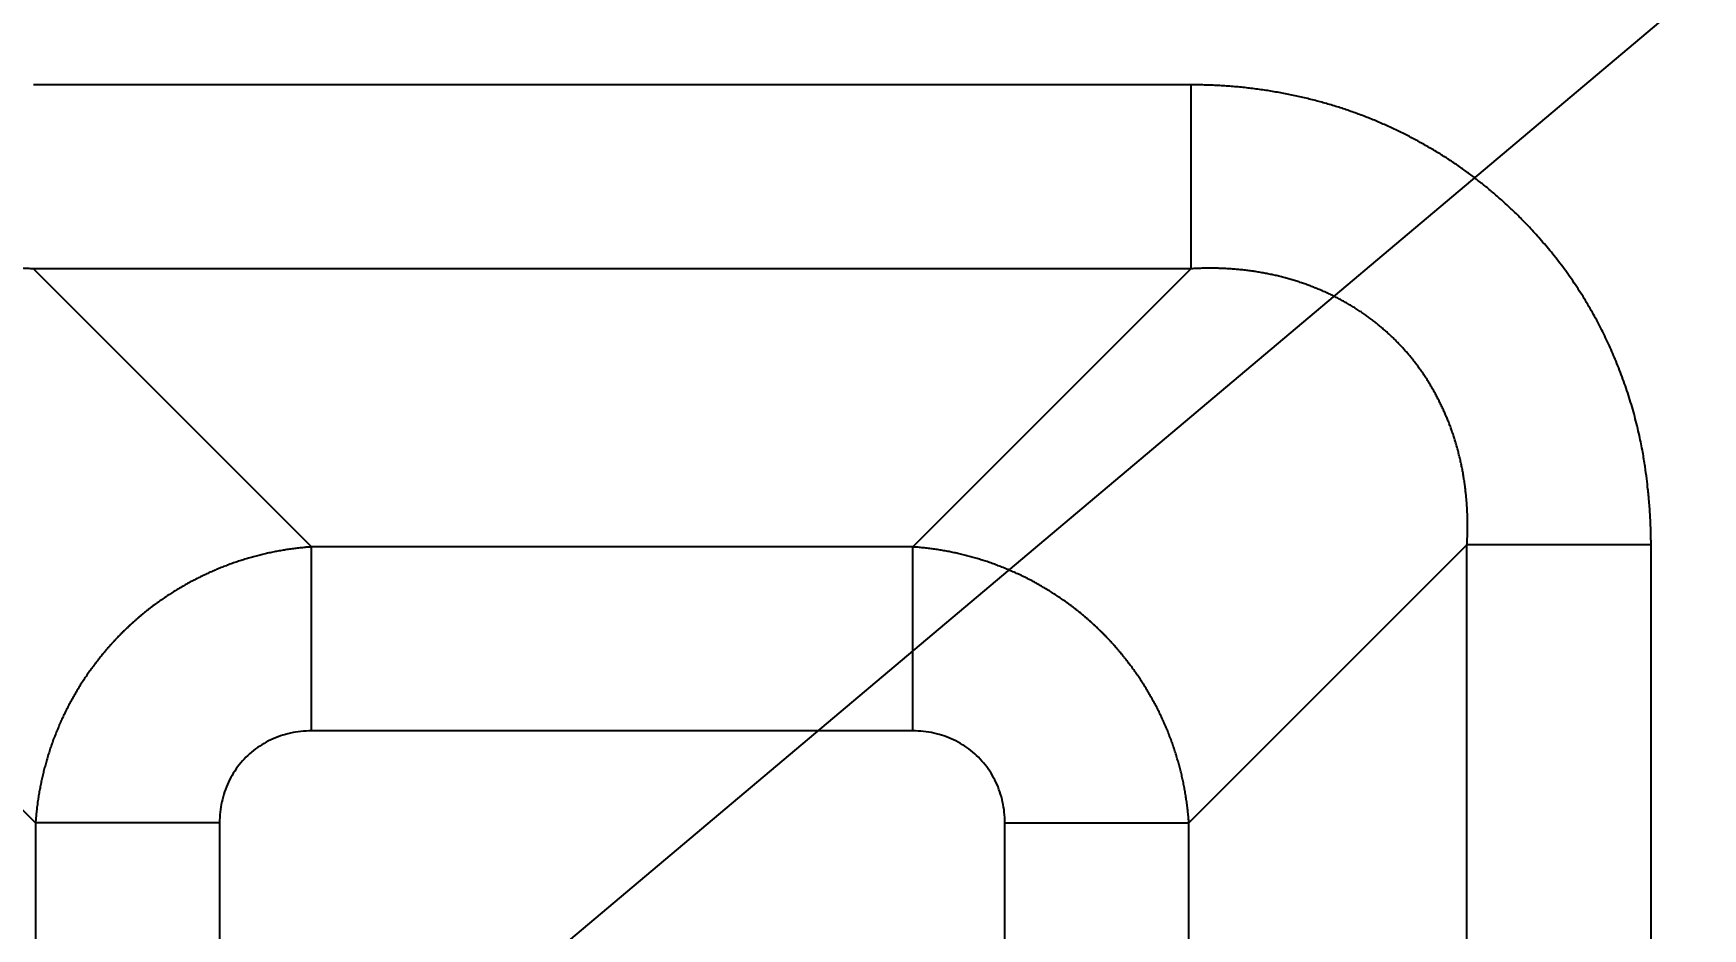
# Model space of a CAD drawing. Header units: millimetres. Extents: x -1286 to 291, y 5350 to 5880.
# Drawn here: x -1041.22 to -1023.98, y 5708.56 to 5717.81 of the extents above; entities that cross this region are included whole.
import ezdxf

# ---------------------------------------------------------------- set-up
doc = ezdxf.new("R2010")
doc.units = ezdxf.units.MM
doc.layers.add('dim', color=82, linetype='Continuous', lineweight=9)
doc.layers.add('粗实线层', color=7, linetype='Continuous', lineweight=35)
doc.dimstyles.new('ISO-25', dxfattribs={"dimscale": 1.5, "dimtxt": 2.5, "dimasz": 2.5, "dimexe": 1.25, "dimexo": 0.625, "dimtad": 1, "dimtxsty": 'Standard', "dimcen": 2.5, "dimadec": 0, "dimazin": 0, "dimtfac": 1, "dimtmove": 0, "dimatfit": 3, "dimfxl": 0, "dimarcsym": 0})

# ---------------------------------------------------------------- blocks, each defined once
blk = doc.blocks.new('*D39')
at = {"layer": 'Defpoints', "color": 0, "lineweight": 18, "transparency": 16777216}
for p in [(-981.514, 5754.075), (-1136.803, 5623.235)]:
    blk.add_point(p, dxfattribs=at)
at = {"layer": 'dim', "color": 0, "lineweight": -2, "transparency": 16777216}
for p, q in [((-931.597, 5796.133), (-979.219, 5756.008)), ((-1136.803, 5623.235), (-981.514, 5754.075)), ((-1139.097, 5621.302), (-1141.391, 5619.369))]:
    blk.add_line(p, q, dxfattribs=at)
at = {"layer": 'dim', "color": 0, "lineweight": 18, "transparency": 16777216}
for points in [[(-979.542, 5756.391), (-978.897, 5755.626), (-981.514, 5754.075)], [(-1139.419, 5621.684), (-1138.775, 5620.92), (-1136.803, 5623.235)]]:
    blk.add_solid(points, dxfattribs=at)
at = {"layer": 'dim', "color": 0, "lineweight": 18, "transparency": 16777216, "insert": (-942.427, 5790.849), "char_height": 3.75, "attachment_point": 5, "rotation": 40.1161}
blk.add_mtext('∅203,06', dxfattribs=at)

msp = doc.modelspace()

# ---------------------------------------------------------------- linework, layer by layer
at = {"layer": '粗实线层', "lineweight": 25}
for p, q in [((-1029.261, 5717.274), (-1041.218, 5717.274)), ((-1029.261, 5715.374), (-1041.218, 5715.374)), ((-1038.345, 5712.501), (-1041.218, 5715.374)), ((-1032.134, 5712.501), (-1029.261, 5715.374)), ((-1041.196, 5709.65), (-1044.069, 5712.523)), ((-1032.134, 5712.501), (-1038.345, 5712.501)), ((-1029.283, 5709.65), (-1026.41, 5712.523)), ((-1026.41, 5700.566), (-1026.41, 5712.523)), ((-1024.509, 5700.565), (-1024.509, 5712.523)), ((-1032.134, 5710.6), (-1038.345, 5710.6)), ((-1041.196, 5709.65), (-1041.196, 5703.438)), ((-1039.295, 5709.65), (-1039.295, 5703.438)), ((-1031.183, 5703.438), (-1031.183, 5709.65)), ((-1029.283, 5703.438), (-1029.283, 5709.65))]:
    msp.add_line(p, q, dxfattribs=at)
for radius in [87.342, 87.216, 86.564]:
    msp.add_circle((-1053.128, 5688.655), radius, dxfattribs=at)
for centre, radius, start, end in [((-1059.158, 5688.655), 102.402, 14.30847, 151.42209), ((-1059.158, 5688.655), 102.401, 14.30847, 151.42209), ((-1059.158, 5688.655), 102.032, 6.18953, 168.43129), ((-1059.158, 5688.655), 101.531, 6.18953, 168.40811), ((-1059.158, 5688.655), 100.442, 20.91041, 168.28064), ((-1059.158, 5688.655), 100.141, 20.91041, 168.28065), ((-1059.158, 5688.655), 100.022, 21.11656, 168.26666), ((-1059.158, 5688.655), 99.521, 21.13618, 168.17064), ((-1053.128, 5688.655), 86.224, 0.08059, 89.91941), ((-1053.128, 5688.655), 85.581, 0.90297, 89.09703), ((-1053.128, 5688.655), 83.696, 2.22396, 87.77604), ((-1053.128, 5688.655), 82.706, 2.58039, 87.41961)]:
    msp.add_arc(centre, radius, start, end, dxfattribs=at)
for points, knots in [([(-1024.509, 5712.523), (-1024.509, 5712.535), (-1024.509, 5712.56), (-1024.51, 5712.596), (-1024.51, 5712.631), (-1024.511, 5712.666), (-1024.512, 5712.7), (-1024.514, 5712.732), (-1024.515, 5712.764), (-1024.517, 5712.795), (-1024.518, 5712.825), (-1024.52, 5712.854), (-1024.522, 5712.882), (-1024.524, 5712.91), (-1024.526, 5712.936), (-1024.528, 5712.962), (-1024.53, 5712.986), (-1024.532, 5713.01), (-1024.534, 5713.033), (-1024.536, 5713.055), (-1024.539, 5713.076), (-1024.544, 5713.125), (-1024.553, 5713.21), (-1024.571, 5713.338), (-1024.595, 5713.488), (-1024.63, 5713.661), (-1024.676, 5713.849), (-1024.733, 5714.044), (-1024.797, 5714.234), (-1024.866, 5714.412), (-1024.939, 5714.581), (-1025.017, 5714.743), (-1025.103, 5714.905), (-1025.198, 5715.068), (-1025.304, 5715.231), (-1025.417, 5715.391), (-1025.535, 5715.542), (-1025.651, 5715.678), (-1025.762, 5715.8), (-1025.85, 5715.89), (-1025.914, 5715.954), (-1025.957, 5715.995), (-1026, 5716.035), (-1026.044, 5716.075), (-1026.088, 5716.115), (-1026.134, 5716.154), (-1026.18, 5716.193), (-1026.226, 5716.231), (-1026.274, 5716.269), (-1026.322, 5716.306), (-1026.37, 5716.343), (-1026.419, 5716.379), (-1026.469, 5716.415), (-1026.52, 5716.45), (-1026.571, 5716.485), (-1026.623, 5716.519), (-1026.675, 5716.552), (-1026.729, 5716.585), (-1026.782, 5716.617), (-1026.837, 5716.649), (-1026.892, 5716.679), (-1026.947, 5716.71), (-1027.003, 5716.739), (-1027.06, 5716.768), (-1027.117, 5716.796), (-1027.175, 5716.824), (-1027.234, 5716.85), (-1027.293, 5716.876), (-1027.352, 5716.902), (-1027.412, 5716.926), (-1027.473, 5716.95), (-1027.534, 5716.973), (-1027.595, 5716.995), (-1027.657, 5717.016), (-1027.719, 5717.037), (-1027.782, 5717.057), (-1027.846, 5717.076), (-1027.91, 5717.094), (-1027.974, 5717.111), (-1028.039, 5717.128), (-1028.104, 5717.143), (-1028.169, 5717.158), (-1028.235, 5717.172), (-1028.301, 5717.185), (-1028.368, 5717.197), (-1028.435, 5717.209), (-1028.502, 5717.219), (-1028.57, 5717.229), (-1028.638, 5717.237), (-1028.706, 5717.245), (-1028.774, 5717.252), (-1028.843, 5717.258), (-1028.912, 5717.263), (-1028.981, 5717.267), (-1029.051, 5717.27), (-1029.121, 5717.272), (-1029.19, 5717.274), (-1029.237, 5717.274), (-1029.261, 5717.274)], [0, 0, 0, 0, 0.004956, 0.009794, 0.014513, 0.019115, 0.023598, 0.027963, 0.032209, 0.036337, 0.040347, 0.044238, 0.04801, 0.051664, 0.055199, 0.058615, 0.061912, 0.06509, 0.06815, 0.071091, 0.073913, 0.076616, 0.090894, 0.108111, 0.128274, 0.151386, 0.178814, 0.205869, 0.232556, 0.258875, 0.282249, 0.306185, 0.330682, 0.35574, 0.381361, 0.408568, 0.434066, 0.45785, 0.47992, 0.500277, 0.508121, 0.515994, 0.523895, 0.531825, 0.539783, 0.54777, 0.555785, 0.563828, 0.5719, 0.579999, 0.588127, 0.596282, 0.604464, 0.612674, 0.620911, 0.629175, 0.637466, 0.645785, 0.65413, 0.662503, 0.670903, 0.67933, 0.687785, 0.696266, 0.704775, 0.71331, 0.721872, 0.730461, 0.739075, 0.747715, 0.756381, 0.765071, 0.773787, 0.782528, 0.791294, 0.800087, 0.808905, 0.81775, 0.82662, 0.835517, 0.844441, 0.85339, 0.862365, 0.871366, 0.880393, 0.889445, 0.898522, 0.907623, 0.916749, 0.9259, 0.935076, 0.944277, 0.953502, 0.962753, 0.972028, 0.981328, 0.990652, 1, 1, 1, 1]), ([(-1041.218, 5715.374), (-1041.228, 5715.374), (-1041.247, 5715.375), (-1041.275, 5715.377), (-1041.303, 5715.378), (-1041.332, 5715.379), (-1041.36, 5715.379), (-1041.388, 5715.38), (-1041.416, 5715.38), (-1041.444, 5715.38), (-1041.471, 5715.379), (-1041.499, 5715.379), (-1041.527, 5715.378), (-1041.554, 5715.377), (-1041.581, 5715.376), (-1041.609, 5715.374), (-1041.636, 5715.372), (-1041.663, 5715.37), (-1041.689, 5715.368), (-1041.716, 5715.366), (-1041.743, 5715.363), (-1041.769, 5715.36), (-1041.796, 5715.357), (-1041.822, 5715.354), (-1041.848, 5715.35), (-1041.874, 5715.346), (-1041.9, 5715.343), (-1041.926, 5715.338), (-1041.951, 5715.334), (-1041.977, 5715.329), (-1042.002, 5715.325), (-1042.027, 5715.32), (-1042.052, 5715.314), (-1042.077, 5715.309), (-1042.102, 5715.303), (-1042.126, 5715.297), (-1042.151, 5715.291), (-1042.175, 5715.285), (-1042.199, 5715.279), (-1042.223, 5715.272), (-1042.247, 5715.265), (-1042.271, 5715.258), (-1042.295, 5715.251), (-1042.318, 5715.244), (-1042.342, 5715.236), (-1042.365, 5715.228), (-1042.388, 5715.221), (-1042.49, 5715.184), (-1042.668, 5715.109), (-1042.909, 5714.975), (-1043.131, 5714.817), (-1043.299, 5714.667), (-1043.423, 5714.536), (-1043.51, 5714.433), (-1043.592, 5714.325), (-1043.668, 5714.211), (-1043.738, 5714.093), (-1043.802, 5713.969), (-1043.859, 5713.842), (-1043.898, 5713.741), (-1043.924, 5713.668), (-1043.938, 5713.624), (-1043.952, 5713.579), (-1043.965, 5713.532), (-1043.978, 5713.483), (-1043.99, 5713.432), (-1044.002, 5713.38), (-1044.013, 5713.325), (-1044.023, 5713.27), (-1044.033, 5713.212), (-1044.041, 5713.154), (-1044.048, 5713.097), (-1044.054, 5713.04), (-1044.06, 5712.983), (-1044.064, 5712.926), (-1044.067, 5712.869), (-1044.07, 5712.811), (-1044.072, 5712.754), (-1044.072, 5712.696), (-1044.072, 5712.639), (-1044.071, 5712.581), (-1044.07, 5712.542), (-1044.069, 5712.523)], [0, 0, 0, 0, 0.00626, 0.012495, 0.018706, 0.024892, 0.031053, 0.037189, 0.043301, 0.049389, 0.055453, 0.061492, 0.067507, 0.073499, 0.079467, 0.085411, 0.091332, 0.097229, 0.103103, 0.108953, 0.114781, 0.120586, 0.126368, 0.132127, 0.137864, 0.143578, 0.14927, 0.15494, 0.160587, 0.166213, 0.171817, 0.1774, 0.182961, 0.188501, 0.194019, 0.199516, 0.204993, 0.210449, 0.215884, 0.221299, 0.226693, 0.232067, 0.237422, 0.242756, 0.248071, 0.253366, 0.258642, 0.263899, 0.32425, 0.383567, 0.44213, 0.500231, 0.529241, 0.558364, 0.587637, 0.617098, 0.646783, 0.676729, 0.70697, 0.737541, 0.747176, 0.75715, 0.767464, 0.77812, 0.789122, 0.80047, 0.812166, 0.824212, 0.836609, 0.849359, 0.862462, 0.874881, 0.887316, 0.899768, 0.912237, 0.924722, 0.937225, 0.949746, 0.962283, 0.974838, 0.98741, 1, 1, 1, 1]), ([(-1026.41, 5712.523), (-1026.409, 5712.532), (-1026.408, 5712.55), (-1026.407, 5712.577), (-1026.406, 5712.604), (-1026.405, 5712.631), (-1026.404, 5712.657), (-1026.404, 5712.684), (-1026.404, 5712.711), (-1026.404, 5712.737), (-1026.404, 5712.764), (-1026.405, 5712.79), (-1026.405, 5712.816), (-1026.406, 5712.843), (-1026.407, 5712.869), (-1026.409, 5712.895), (-1026.41, 5712.921), (-1026.412, 5712.947), (-1026.414, 5712.972), (-1026.416, 5712.998), (-1026.418, 5713.024), (-1026.421, 5713.049), (-1026.424, 5713.075), (-1026.427, 5713.1), (-1026.43, 5713.125), (-1026.433, 5713.15), (-1026.437, 5713.175), (-1026.441, 5713.2), (-1026.445, 5713.225), (-1026.449, 5713.25), (-1026.453, 5713.275), (-1026.458, 5713.299), (-1026.463, 5713.323), (-1026.468, 5713.348), (-1026.473, 5713.372), (-1026.478, 5713.396), (-1026.484, 5713.42), (-1026.49, 5713.444), (-1026.496, 5713.468), (-1026.502, 5713.491), (-1026.508, 5713.515), (-1026.515, 5713.538), (-1026.521, 5713.562), (-1026.528, 5713.585), (-1026.535, 5713.608), (-1026.543, 5713.631), (-1026.55, 5713.653), (-1026.558, 5713.676), (-1026.566, 5713.699), (-1026.574, 5713.721), (-1026.582, 5713.744), (-1026.59, 5713.766), (-1026.599, 5713.788), (-1026.608, 5713.81), (-1026.616, 5713.831), (-1026.626, 5713.853), (-1026.635, 5713.875), (-1026.644, 5713.896), (-1026.654, 5713.917), (-1026.664, 5713.939), (-1026.673, 5713.96), (-1026.684, 5713.98), (-1026.694, 5714.001), (-1026.704, 5714.022), (-1026.715, 5714.042), (-1026.726, 5714.063), (-1026.736, 5714.083), (-1026.748, 5714.103), (-1026.759, 5714.123), (-1026.77, 5714.142), (-1026.782, 5714.162), (-1026.793, 5714.181), (-1026.805, 5714.201), (-1026.817, 5714.22), (-1026.829, 5714.239), (-1026.842, 5714.258), (-1026.854, 5714.277), (-1026.867, 5714.295), (-1026.88, 5714.314), (-1026.892, 5714.332), (-1026.906, 5714.35), (-1026.919, 5714.368), (-1026.932, 5714.386), (-1026.946, 5714.404), (-1026.959, 5714.421), (-1026.973, 5714.439), (-1026.987, 5714.456), (-1027.001, 5714.473), (-1027.015, 5714.49), (-1027.029, 5714.506), (-1027.044, 5714.523), (-1027.058, 5714.54), (-1027.073, 5714.556), (-1027.088, 5714.572), (-1027.103, 5714.588), (-1027.118, 5714.604), (-1027.133, 5714.619), (-1027.154, 5714.641), (-1027.181, 5714.667), (-1027.214, 5714.698), (-1027.248, 5714.729), (-1027.283, 5714.759), (-1027.318, 5714.789), (-1027.354, 5714.818), (-1027.391, 5714.846), (-1027.428, 5714.874), (-1027.466, 5714.901), (-1027.504, 5714.928), (-1027.544, 5714.954), (-1027.583, 5714.979), (-1027.624, 5715.003), (-1027.665, 5715.027), (-1027.707, 5715.05), (-1027.749, 5715.073), (-1027.792, 5715.095), (-1027.836, 5715.116), (-1027.88, 5715.136), (-1027.925, 5715.156), (-1027.97, 5715.174), (-1028.016, 5715.193), (-1028.062, 5715.21), (-1028.109, 5715.226), (-1028.157, 5715.242), (-1028.205, 5715.257), (-1028.253, 5715.271), (-1028.302, 5715.284), (-1028.352, 5715.297), (-1028.402, 5715.309), (-1028.453, 5715.319), (-1028.504, 5715.329), (-1028.555, 5715.338), (-1028.607, 5715.347), (-1028.659, 5715.354), (-1028.712, 5715.36), (-1028.765, 5715.366), (-1028.819, 5715.37), (-1028.873, 5715.374), (-1028.927, 5715.377), (-1028.982, 5715.379), (-1029.037, 5715.38), (-1029.093, 5715.38), (-1029.148, 5715.379), (-1029.204, 5715.377), (-1029.242, 5715.375), (-1029.261, 5715.374)], [0, 0, 0, 0, 0.005924, 0.011829, 0.017716, 0.023584, 0.029433, 0.035265, 0.041078, 0.046873, 0.05265, 0.058409, 0.06415, 0.069873, 0.075579, 0.081267, 0.086938, 0.092592, 0.098228, 0.103848, 0.10945, 0.115035, 0.120604, 0.126156, 0.131691, 0.13721, 0.142713, 0.1482, 0.15367, 0.159124, 0.164563, 0.169986, 0.175393, 0.180785, 0.186161, 0.191522, 0.196869, 0.2022, 0.207516, 0.212817, 0.218104, 0.223376, 0.228634, 0.233878, 0.239108, 0.244323, 0.249525, 0.254714, 0.259888, 0.26505, 0.270198, 0.275333, 0.280454, 0.285564, 0.29066, 0.295744, 0.300815, 0.305874, 0.310921, 0.315957, 0.32098, 0.325992, 0.330992, 0.33598, 0.340958, 0.345925, 0.35088, 0.355825, 0.36076, 0.365684, 0.370597, 0.375501, 0.380395, 0.385279, 0.390153, 0.395018, 0.399873, 0.40472, 0.409558, 0.414387, 0.419207, 0.424019, 0.428822, 0.433618, 0.438406, 0.443186, 0.447958, 0.452723, 0.457481, 0.462232, 0.466976, 0.471713, 0.476444, 0.481169, 0.485887, 0.4906, 0.495306, 0.500008, 0.509822, 0.519661, 0.529527, 0.539421, 0.549346, 0.559303, 0.569293, 0.579318, 0.589379, 0.599479, 0.609618, 0.619799, 0.630022, 0.64029, 0.650603, 0.660963, 0.671371, 0.68183, 0.69234, 0.702902, 0.713519, 0.724191, 0.734919, 0.745705, 0.756551, 0.767457, 0.778425, 0.789455, 0.80055, 0.811709, 0.822935, 0.834229, 0.845591, 0.857022, 0.868525, 0.880099, 0.891746, 0.903466, 0.915261, 0.927132, 0.93908, 0.951105, 0.963209, 0.975392, 0.987656, 1, 1, 1, 1]), ([(-1038.345, 5712.501), (-1038.354, 5712.5), (-1038.372, 5712.499), (-1038.399, 5712.497), (-1038.425, 5712.494), (-1038.452, 5712.492), (-1038.479, 5712.489), (-1038.506, 5712.485), (-1038.532, 5712.482), (-1038.559, 5712.479), (-1038.586, 5712.475), (-1038.612, 5712.471), (-1038.639, 5712.466), (-1038.666, 5712.462), (-1038.692, 5712.457), (-1038.719, 5712.452), (-1038.745, 5712.447), (-1038.772, 5712.441), (-1038.798, 5712.436), (-1038.825, 5712.43), (-1038.851, 5712.423), (-1038.877, 5712.417), (-1038.904, 5712.41), (-1038.93, 5712.403), (-1038.956, 5712.396), (-1038.982, 5712.389), (-1039.008, 5712.381), (-1039.034, 5712.373), (-1039.06, 5712.365), (-1039.086, 5712.357), (-1039.112, 5712.348), (-1039.138, 5712.34), (-1039.164, 5712.331), (-1039.189, 5712.321), (-1039.215, 5712.312), (-1039.24, 5712.302), (-1039.266, 5712.292), (-1039.291, 5712.282), (-1039.316, 5712.272), (-1039.342, 5712.261), (-1039.367, 5712.25), (-1039.392, 5712.239), (-1039.417, 5712.228), (-1039.442, 5712.216), (-1039.466, 5712.205), (-1039.491, 5712.193), (-1039.515, 5712.18), (-1039.54, 5712.168), (-1039.564, 5712.155), (-1039.589, 5712.142), (-1039.613, 5712.129), (-1039.637, 5712.116), (-1039.661, 5712.103), (-1039.684, 5712.089), (-1039.708, 5712.075), (-1039.732, 5712.061), (-1039.755, 5712.046), (-1039.779, 5712.032), (-1039.802, 5712.017), (-1039.825, 5712.002), (-1039.848, 5711.986), (-1039.871, 5711.971), (-1039.893, 5711.955), (-1039.916, 5711.939), (-1039.938, 5711.923), (-1039.96, 5711.907), (-1039.983, 5711.891), (-1040.005, 5711.874), (-1040.026, 5711.857), (-1040.048, 5711.84), (-1040.07, 5711.823), (-1040.091, 5711.805), (-1040.112, 5711.787), (-1040.133, 5711.77), (-1040.154, 5711.751), (-1040.175, 5711.733), (-1040.195, 5711.715), (-1040.216, 5711.696), (-1040.236, 5711.677), (-1040.256, 5711.658), (-1040.276, 5711.639), (-1040.296, 5711.62), (-1040.315, 5711.6), (-1040.335, 5711.58), (-1040.354, 5711.561), (-1040.373, 5711.54), (-1040.392, 5711.52), (-1040.41, 5711.5), (-1040.429, 5711.479), (-1040.447, 5711.459), (-1040.465, 5711.438), (-1040.483, 5711.417), (-1040.501, 5711.395), (-1040.518, 5711.374), (-1040.535, 5711.353), (-1040.552, 5711.331), (-1040.569, 5711.309), (-1040.586, 5711.287), (-1040.602, 5711.265), (-1040.619, 5711.243), (-1040.635, 5711.22), (-1040.651, 5711.198), (-1040.666, 5711.175), (-1040.682, 5711.152), (-1040.697, 5711.129), (-1040.712, 5711.106), (-1040.727, 5711.083), (-1040.742, 5711.06), (-1040.756, 5711.036), (-1040.77, 5711.013), (-1040.784, 5710.989), (-1040.798, 5710.965), (-1040.811, 5710.941), (-1040.825, 5710.917), (-1040.838, 5710.893), (-1040.851, 5710.869), (-1040.863, 5710.844), (-1040.876, 5710.82), (-1040.888, 5710.795), (-1040.9, 5710.771), (-1040.912, 5710.746), (-1040.923, 5710.721), (-1040.934, 5710.696), (-1040.946, 5710.671), (-1040.956, 5710.646), (-1040.967, 5710.621), (-1040.977, 5710.596), (-1040.988, 5710.57), (-1040.997, 5710.545), (-1041.007, 5710.519), (-1041.017, 5710.494), (-1041.026, 5710.468), (-1041.035, 5710.443), (-1041.044, 5710.417), (-1041.052, 5710.391), (-1041.06, 5710.365), (-1041.069, 5710.339), (-1041.076, 5710.313), (-1041.084, 5710.287), (-1041.091, 5710.261), (-1041.098, 5710.235), (-1041.105, 5710.208), (-1041.112, 5710.182), (-1041.118, 5710.156), (-1041.125, 5710.129), (-1041.131, 5710.103), (-1041.136, 5710.076), (-1041.142, 5710.05), (-1041.147, 5710.023), (-1041.152, 5709.997), (-1041.157, 5709.97), (-1041.161, 5709.944), (-1041.166, 5709.917), (-1041.17, 5709.89), (-1041.174, 5709.864), (-1041.177, 5709.837), (-1041.181, 5709.81), (-1041.184, 5709.784), (-1041.187, 5709.757), (-1041.189, 5709.73), (-1041.192, 5709.703), (-1041.194, 5709.677), (-1041.195, 5709.659), (-1041.196, 5709.65)], [0, 0, 0, 0, 0.006177, 0.012354, 0.018532, 0.024711, 0.030891, 0.037071, 0.043252, 0.049434, 0.055616, 0.061799, 0.067982, 0.074166, 0.080351, 0.086537, 0.092724, 0.098912, 0.105101, 0.11129, 0.117481, 0.123672, 0.129864, 0.136058, 0.142251, 0.148446, 0.154641, 0.160838, 0.167034, 0.173232, 0.179431, 0.18563, 0.19183, 0.198031, 0.204233, 0.210436, 0.21664, 0.222845, 0.229051, 0.235259, 0.241468, 0.247678, 0.25389, 0.260103, 0.266319, 0.272535, 0.278754, 0.284973, 0.291194, 0.297416, 0.30364, 0.309864, 0.31609, 0.322316, 0.328543, 0.334772, 0.341001, 0.347231, 0.353461, 0.359693, 0.365925, 0.372158, 0.378391, 0.384625, 0.39086, 0.397095, 0.403332, 0.409568, 0.415806, 0.422044, 0.428283, 0.434523, 0.440763, 0.447004, 0.453245, 0.459486, 0.465728, 0.47197, 0.478212, 0.484455, 0.490697, 0.49694, 0.503183, 0.509425, 0.515668, 0.52191, 0.528152, 0.534393, 0.540634, 0.546875, 0.553116, 0.559355, 0.565595, 0.571833, 0.578071, 0.584309, 0.590546, 0.596782, 0.603018, 0.609253, 0.615487, 0.621721, 0.627954, 0.634187, 0.640418, 0.64665, 0.65288, 0.659109, 0.665338, 0.671565, 0.677791, 0.684017, 0.690241, 0.696464, 0.702686, 0.708906, 0.715125, 0.721342, 0.727558, 0.733772, 0.739985, 0.746196, 0.752405, 0.758614, 0.764821, 0.771027, 0.777231, 0.783435, 0.789638, 0.79584, 0.802041, 0.808241, 0.81444, 0.820639, 0.826837, 0.833033, 0.839229, 0.845424, 0.851618, 0.857812, 0.864004, 0.870196, 0.876386, 0.882575, 0.888763, 0.894951, 0.901137, 0.907322, 0.913506, 0.91969, 0.925872, 0.932054, 0.938235, 0.944415, 0.950595, 0.956774, 0.962951, 0.969128, 0.975305, 0.98148, 0.987654, 0.993828, 1, 1, 1, 1]), ([(-1029.283, 5709.65), (-1029.283, 5709.659), (-1029.285, 5709.677), (-1029.287, 5709.703), (-1029.289, 5709.73), (-1029.292, 5709.757), (-1029.295, 5709.784), (-1029.298, 5709.81), (-1029.301, 5709.837), (-1029.305, 5709.864), (-1029.309, 5709.891), (-1029.313, 5709.917), (-1029.317, 5709.944), (-1029.322, 5709.97), (-1029.326, 5709.997), (-1029.331, 5710.024), (-1029.337, 5710.05), (-1029.342, 5710.077), (-1029.348, 5710.103), (-1029.354, 5710.13), (-1029.36, 5710.156), (-1029.367, 5710.182), (-1029.373, 5710.209), (-1029.38, 5710.235), (-1029.387, 5710.261), (-1029.395, 5710.287), (-1029.402, 5710.313), (-1029.41, 5710.339), (-1029.418, 5710.365), (-1029.426, 5710.391), (-1029.435, 5710.417), (-1029.444, 5710.443), (-1029.453, 5710.469), (-1029.462, 5710.494), (-1029.472, 5710.52), (-1029.481, 5710.545), (-1029.491, 5710.571), (-1029.501, 5710.596), (-1029.512, 5710.621), (-1029.522, 5710.647), (-1029.533, 5710.672), (-1029.544, 5710.697), (-1029.556, 5710.722), (-1029.567, 5710.746), (-1029.579, 5710.771), (-1029.591, 5710.796), (-1029.603, 5710.82), (-1029.615, 5710.845), (-1029.628, 5710.869), (-1029.641, 5710.893), (-1029.654, 5710.918), (-1029.667, 5710.942), (-1029.681, 5710.966), (-1029.695, 5710.989), (-1029.709, 5711.013), (-1029.723, 5711.037), (-1029.737, 5711.06), (-1029.752, 5711.083), (-1029.767, 5711.107), (-1029.782, 5711.13), (-1029.797, 5711.153), (-1029.812, 5711.175), (-1029.828, 5711.198), (-1029.844, 5711.221), (-1029.86, 5711.243), (-1029.876, 5711.265), (-1029.893, 5711.287), (-1029.91, 5711.309), (-1029.926, 5711.331), (-1029.944, 5711.353), (-1029.961, 5711.374), (-1029.978, 5711.396), (-1029.996, 5711.417), (-1030.014, 5711.438), (-1030.032, 5711.459), (-1030.05, 5711.48), (-1030.069, 5711.5), (-1030.087, 5711.521), (-1030.106, 5711.541), (-1030.125, 5711.561), (-1030.144, 5711.581), (-1030.164, 5711.601), (-1030.183, 5711.62), (-1030.203, 5711.639), (-1030.223, 5711.659), (-1030.243, 5711.678), (-1030.263, 5711.696), (-1030.284, 5711.715), (-1030.304, 5711.734), (-1030.325, 5711.752), (-1030.346, 5711.77), (-1030.367, 5711.788), (-1030.388, 5711.805), (-1030.409, 5711.823), (-1030.431, 5711.84), (-1030.453, 5711.857), (-1030.474, 5711.874), (-1030.496, 5711.891), (-1030.519, 5711.907), (-1030.541, 5711.924), (-1030.563, 5711.94), (-1030.586, 5711.956), (-1030.608, 5711.971), (-1030.631, 5711.987), (-1030.654, 5712.002), (-1030.677, 5712.017), (-1030.7, 5712.032), (-1030.724, 5712.046), (-1030.747, 5712.061), (-1030.771, 5712.075), (-1030.795, 5712.089), (-1030.818, 5712.103), (-1030.842, 5712.116), (-1030.866, 5712.13), (-1030.89, 5712.143), (-1030.915, 5712.156), (-1030.939, 5712.168), (-1030.963, 5712.181), (-1030.988, 5712.193), (-1031.013, 5712.205), (-1031.037, 5712.217), (-1031.062, 5712.228), (-1031.087, 5712.239), (-1031.112, 5712.25), (-1031.137, 5712.261), (-1031.162, 5712.272), (-1031.188, 5712.282), (-1031.213, 5712.292), (-1031.239, 5712.302), (-1031.264, 5712.312), (-1031.29, 5712.322), (-1031.315, 5712.331), (-1031.341, 5712.34), (-1031.367, 5712.349), (-1031.393, 5712.357), (-1031.419, 5712.365), (-1031.444, 5712.373), (-1031.471, 5712.381), (-1031.497, 5712.389), (-1031.523, 5712.396), (-1031.549, 5712.403), (-1031.575, 5712.41), (-1031.601, 5712.417), (-1031.628, 5712.423), (-1031.654, 5712.43), (-1031.681, 5712.436), (-1031.707, 5712.441), (-1031.734, 5712.447), (-1031.76, 5712.452), (-1031.787, 5712.457), (-1031.813, 5712.462), (-1031.84, 5712.466), (-1031.866, 5712.471), (-1031.893, 5712.475), (-1031.92, 5712.479), (-1031.946, 5712.482), (-1031.973, 5712.485), (-1032, 5712.489), (-1032.027, 5712.492), (-1032.053, 5712.494), (-1032.08, 5712.497), (-1032.107, 5712.499), (-1032.125, 5712.5), (-1032.134, 5712.501)], [0, 0, 0, 0, 0.006177, 0.012354, 0.018532, 0.024711, 0.030891, 0.037071, 0.043252, 0.049434, 0.055616, 0.061799, 0.067982, 0.074166, 0.080351, 0.086537, 0.092724, 0.098912, 0.105101, 0.11129, 0.117481, 0.123672, 0.129864, 0.136058, 0.142251, 0.148446, 0.154641, 0.160838, 0.167034, 0.173232, 0.179431, 0.18563, 0.19183, 0.198031, 0.204233, 0.210436, 0.21664, 0.222845, 0.229051, 0.235259, 0.241468, 0.247678, 0.25389, 0.260103, 0.266319, 0.272535, 0.278754, 0.284973, 0.291194, 0.297416, 0.30364, 0.309864, 0.31609, 0.322316, 0.328543, 0.334772, 0.341001, 0.347231, 0.353461, 0.359693, 0.365925, 0.372158, 0.378391, 0.384625, 0.39086, 0.397095, 0.403332, 0.409568, 0.415806, 0.422044, 0.428283, 0.434523, 0.440763, 0.447004, 0.453245, 0.459486, 0.465728, 0.47197, 0.478212, 0.484455, 0.490697, 0.49694, 0.503183, 0.509425, 0.515668, 0.52191, 0.528152, 0.534393, 0.540634, 0.546875, 0.553116, 0.559355, 0.565595, 0.571833, 0.578071, 0.584309, 0.590546, 0.596782, 0.603018, 0.609253, 0.615487, 0.621721, 0.627954, 0.634187, 0.640418, 0.64665, 0.65288, 0.659109, 0.665338, 0.671565, 0.677791, 0.684017, 0.690241, 0.696464, 0.702686, 0.708906, 0.715125, 0.721342, 0.727558, 0.733772, 0.739985, 0.746196, 0.752405, 0.758614, 0.764821, 0.771027, 0.777231, 0.783435, 0.789638, 0.79584, 0.802041, 0.808241, 0.81444, 0.820639, 0.826837, 0.833033, 0.839229, 0.845424, 0.851618, 0.857812, 0.864004, 0.870196, 0.876386, 0.882575, 0.888763, 0.894951, 0.901137, 0.907322, 0.913506, 0.91969, 0.925872, 0.932054, 0.938235, 0.944415, 0.950595, 0.956774, 0.962951, 0.969128, 0.975305, 0.98148, 0.987654, 0.993828, 1, 1, 1, 1]), ([(-1032.134, 5710.6), (-1032.134, 5710.704), (-1032.134, 5710.808), (-1032.134, 5711.013), (-1032.134, 5711.114), (-1032.134, 5711.312), (-1032.134, 5711.408), (-1032.134, 5711.594), (-1032.134, 5711.683), (-1032.134, 5711.852), (-1032.134, 5711.932), (-1032.134, 5712.08), (-1032.134, 5712.149), (-1032.134, 5712.273), (-1032.134, 5712.328), (-1032.134, 5712.425), (-1032.134, 5712.467), (-1032.134, 5712.501)], [0, 0, 0, 0, 0.125, 0.125, 0.25, 0.25, 0.375, 0.375, 0.5, 0.5, 0.625, 0.625, 0.75, 0.75, 0.875, 0.875, 1, 1, 1, 1]), ([(-1024.509, 5712.523), (-1024.613, 5712.523), (-1024.717, 5712.523), (-1024.922, 5712.523), (-1025.023, 5712.523), (-1025.221, 5712.523), (-1025.317, 5712.523), (-1025.503, 5712.523), (-1025.592, 5712.523), (-1025.761, 5712.523), (-1025.841, 5712.523), (-1025.989, 5712.523), (-1026.058, 5712.523), (-1026.182, 5712.523), (-1026.238, 5712.523), (-1026.335, 5712.523), (-1026.376, 5712.523), (-1026.41, 5712.523)], [0, 0, 0, 0, 0.125, 0.125, 0.25, 0.25, 0.375, 0.375, 0.5, 0.5, 0.625, 0.625, 0.75, 0.75, 0.875, 0.875, 1, 1, 1, 1]), ([(-1039.295, 5709.65), (-1039.399, 5709.65), (-1039.503, 5709.65), (-1039.708, 5709.65), (-1039.809, 5709.65), (-1040.007, 5709.65), (-1040.103, 5709.65), (-1040.289, 5709.65), (-1040.378, 5709.65), (-1040.547, 5709.65), (-1040.627, 5709.65), (-1040.775, 5709.65), (-1040.844, 5709.65), (-1040.968, 5709.65), (-1041.024, 5709.65), (-1041.121, 5709.65), (-1041.162, 5709.65), (-1041.196, 5709.65)], [0, 0, 0, 0, 0.125, 0.125, 0.25, 0.25, 0.375, 0.375, 0.5, 0.5, 0.625, 0.625, 0.75, 0.75, 0.875, 0.875, 1, 1, 1, 1])]:
    msp.add_open_spline(points, degree=3, knots=knots, dxfattribs=at)
for points, weights in [([(-1029.261, 5717.274), (-1029.261, 5716.386), (-1029.261, 5715.663), (-1029.261, 5715.374)], [1.10247137787, 0.965844680293, 0.965842874066, 1.10246595919]), ([(-1038.345, 5710.6), (-1038.345, 5711.488), (-1038.345, 5712.211), (-1038.345, 5712.501)], [1.10246344043, 0.965844453474, 0.965845519864, 1.1024666396]), ([(-1031.183, 5709.65), (-1030.295, 5709.65), (-1029.572, 5709.65), (-1029.283, 5709.65)], [1.10246344043, 0.965844453474, 0.965845519864, 1.1024666396])]:
    msp.add_rational_spline(points, weights, degree=3, dxfattribs=at)
for points in [[(-1038.345, 5710.6), (-1038.42, 5710.6), (-1038.564, 5710.585), (-1038.769, 5710.515), (-1038.95, 5710.404), (-1039.099, 5710.255), (-1039.21, 5710.074), (-1039.28, 5709.869), (-1039.295, 5709.725), (-1039.295, 5709.65)], [(-1031.183, 5709.65), (-1031.183, 5709.725), (-1031.199, 5709.869), (-1031.268, 5710.074), (-1031.38, 5710.254), (-1031.529, 5710.404), (-1031.709, 5710.515), (-1031.914, 5710.585), (-1032.059, 5710.6), (-1032.134, 5710.6)]]:
    msp.add_open_spline(points, degree=3, dxfattribs=at)

# ---------------------------------------------------------------- dimensions: what is measured, and where the dimension line sits
at = {"layer": 'dim', "lineweight": 18}
dim = msp.add_diameter_dim_2p(p1=(-1136.803, 5623.235), p2=(-981.514, 5754.075), dimstyle='ISO-25', override={"dimasz": 2, "dimexe": 0.49975, "dimexo": 0.49975, "dimgap": 0.49975}, dxfattribs=at)
dim.commit()
dim.dimension.update_dxf_attribs({"geometry": '*D39', "text_midpoint": (-940.534, 5788.603), "dimtype": 163})

doc.saveas('drawing.dxf')
